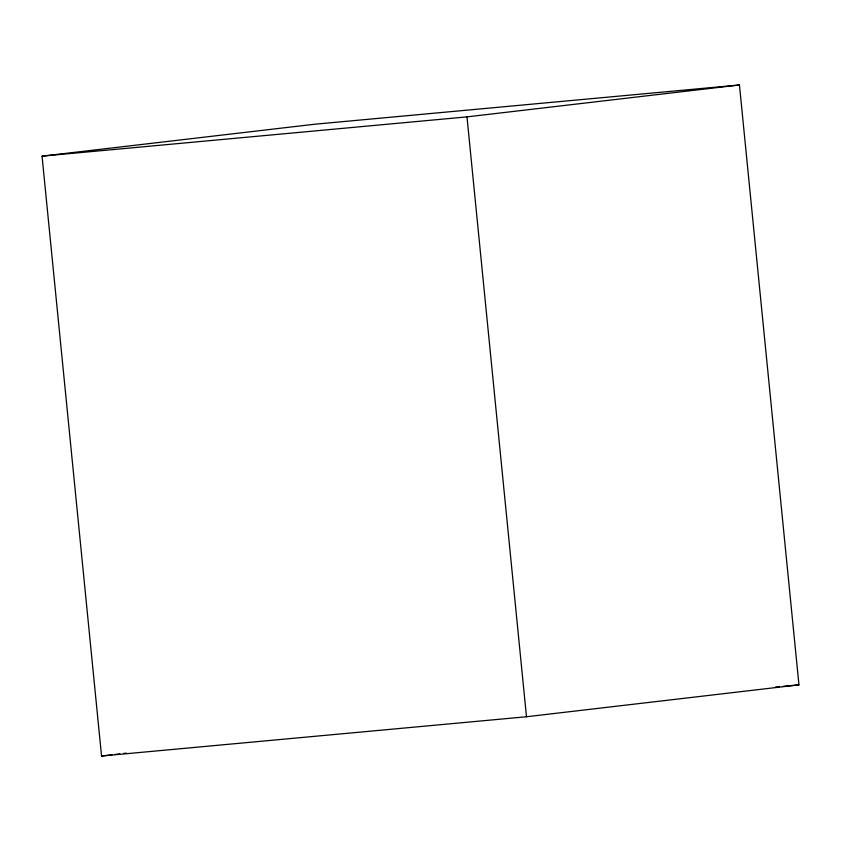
<?xml version="1.0" encoding="UTF-8"?>
<svg xmlns="http://www.w3.org/2000/svg" width="841" height="841" viewBox="0 0 841 841"><rect width="100%" height="100%" fill="white"/><g stroke="black" fill="none" stroke-linecap="round" stroke-linejoin="round"><path stroke-width="1.26" d="M42.05 156.142L314.513 124.247L739.449 84.983L798.95 684.858L526.487 716.753L101.551 756.017L42.05 156.142L466.986 116.878L739.449 84.983M101.551 756.017L111.979 754.798M114.586 754.493L119.8 753.883M123.711 753.42L126.318 753.115M775.413 687.034L779.334 686.666M783.255 686.309L798.95 684.858M466.986 116.878L526.487 716.753"/></g></svg>
